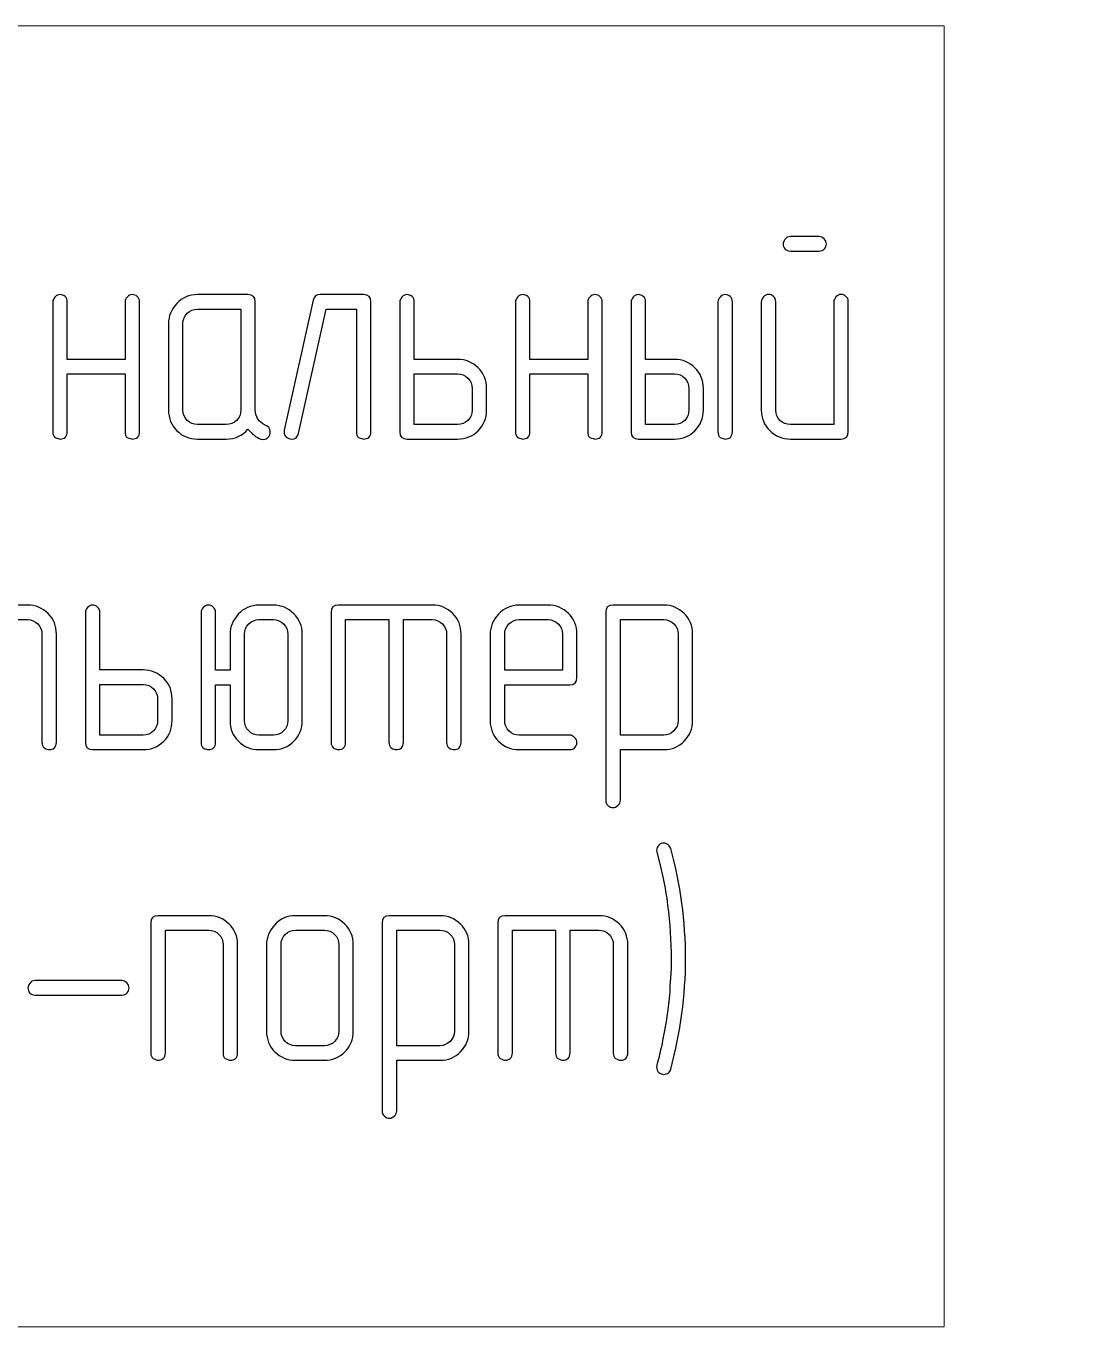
# Model space of a CAD drawing. Header units: millimetres. Extents: x -200 to 200, y -144 to 143.
# Drawn here: x -20.85 to 9.33, y 74.43 to 111.5 of the extents above; entities that cross this region are included whole.
import ezdxf

# ---------------------------------------------------------------- set-up
doc = ezdxf.new("R2010")
doc.units = ezdxf.units.MM
doc.header["$MEASUREMENT"] = 0
doc.layers.add('BLACK', color=7, linetype='Continuous')

msp = doc.modelspace()

# ---------------------------------------------------------------- linework, layer by layer
at = {"layer": 'BLACK', "color": 250, "lineweight": 20}
msp.add_lwpolyline([(-39.771, 74.3016), (5.416, 74.3016), (5.416, 111.4956), (-39.771, 111.4956), (-39.771, 74.3016)], close=True, dxfattribs=at)
at = {"layer": 'BLACK', "color": 250}
for points, knots in [([(1.8388, 105.0586), (1.8388, 105.0586), (1.0175, 105.0586), (1.0175, 105.0586), (0.954, 105.0586), (0.9032, 105.0783), (0.8637, 105.1164), (0.8284, 105.1616), (0.8101, 105.211), (0.8101, 105.266), (0.8101, 105.297), (0.827, 105.338), (0.8623, 105.393), (0.8962, 105.4466), (0.9484, 105.4734), (1.0175, 105.4734), (1.0175, 105.4734), (1.8388, 105.4734), (1.8388, 105.4734), (1.8882, 105.4734), (1.9362, 105.4508), (1.9799, 105.4071), (2.0237, 105.3634), (2.0462, 105.3154), (2.0462, 105.266), (2.0462, 105.2166), (2.0279, 105.1686), (1.9926, 105.1249), (1.9559, 105.0811), (1.9051, 105.0586), (1.8388, 105.0586)], [0, 0, 0, 0, 0.1, 0.1, 0.1, 0.2, 0.2, 0.2, 0.3, 0.3, 0.3, 0.4, 0.4, 0.4, 0.5, 0.5, 0.5, 0.6, 0.6, 0.6, 0.7, 0.7, 0.7, 0.8, 0.8, 0.8, 0.9, 0.9, 0.9, 1, 1, 1, 1]), ([(-18.0102, 101.9597), (-18.0102, 101.9597), (-18.0102, 103.6079), (-18.0102, 103.6079), (-18.0102, 103.6517), (-17.989, 103.6968), (-17.9481, 103.7434), (-17.9057, 103.79), (-17.8578, 103.8139), (-17.8027, 103.8139), (-17.7533, 103.8139), (-17.7054, 103.7956), (-17.6616, 103.7603), (-17.6179, 103.725), (-17.5953, 103.6728), (-17.5953, 103.6079), (-17.5953, 103.6079), (-17.5953, 99.8882), (-17.5953, 99.8882), (-17.5953, 99.8233), (-17.615, 99.7697), (-17.6531, 99.7316), (-17.6927, 99.6991), (-17.742, 99.6822), (-17.8027, 99.6822), (-17.8281, 99.6822), (-17.8761, 99.6991), (-17.9481, 99.7316), (-17.989, 99.7655), (-18.0102, 99.8177), (-18.0102, 99.8896), (-18.0102, 99.8896), (-18.0102, 101.5449), (-18.0102, 101.5449), (-18.0102, 101.5449), (-19.6612, 101.5449), (-19.6612, 101.5449), (-19.6612, 101.5449), (-19.6612, 99.8896), (-19.6612, 99.8896), (-19.6612, 99.8233), (-19.6809, 99.7711), (-19.719, 99.7316), (-19.7585, 99.6991), (-19.8079, 99.6822), (-19.8686, 99.6822), (-19.894, 99.6822), (-19.942, 99.6991), (-20.0139, 99.7316), (-20.0549, 99.7655), (-20.076, 99.8177), (-20.076, 99.8882), (-20.076, 99.8882), (-20.076, 103.6079), (-20.076, 103.6079), (-20.076, 103.6517), (-20.0549, 103.6968), (-20.0139, 103.7434), (-19.9716, 103.79), (-19.9236, 103.8139), (-19.8686, 103.8139), (-19.8192, 103.8139), (-19.7712, 103.7956), (-19.7275, 103.7603), (-19.6837, 103.725), (-19.6612, 103.6742), (-19.6612, 103.6079), (-19.6612, 103.6079), (-19.6612, 101.9597), (-19.6612, 101.9597), (-19.6612, 101.9597), (-18.0102, 101.9597), (-18.0102, 101.9597)], [0, 0, 0, 0, 0.0416667, 0.0416667, 0.0416667, 0.0833333, 0.0833333, 0.0833333, 0.125, 0.125, 0.125, 0.1666667, 0.1666667, 0.1666667, 0.2083333, 0.2083333, 0.2083333, 0.25, 0.25, 0.25, 0.2916667, 0.2916667, 0.2916667, 0.3333333, 0.3333333, 0.3333333, 0.375, 0.375, 0.375, 0.4166667, 0.4166667, 0.4166667, 0.4583333, 0.4583333, 0.4583333, 0.5, 0.5, 0.5, 0.5416667, 0.5416667, 0.5416667, 0.5833333, 0.5833333, 0.5833333, 0.625, 0.625, 0.625, 0.6666667, 0.6666667, 0.6666667, 0.7083333, 0.7083333, 0.7083333, 0.75, 0.75, 0.75, 0.7916667, 0.7916667, 0.7916667, 0.8333333, 0.8333333, 0.8333333, 0.875, 0.875, 0.875, 0.9166667, 0.9166667, 0.9166667, 0.9583333, 0.9583333, 0.9583333, 1, 1, 1, 1]), ([(-14.0068, 100.083), (-13.908, 100.0491), (-13.8572, 99.9842), (-13.8572, 99.8882), (-13.8572, 99.8275), (-13.877, 99.7767), (-13.9165, 99.7358), (-13.9489, 99.6949), (-13.9955, 99.6737), (-14.0562, 99.6737), (-14.0562, 99.6737), (-14.131, 99.6822), (-14.131, 99.6822), (-14.1916, 99.6991), (-14.258, 99.7372), (-14.3299, 99.7993), (-14.3539, 99.8134), (-14.4089, 99.8671), (-14.495, 99.9616), (-14.6573, 99.7753), (-14.8647, 99.6822), (-15.1145, 99.6822), (-15.1145, 99.6822), (-15.9414, 99.6822), (-15.9414, 99.6822), (-16.1728, 99.6822), (-16.369, 99.7626), (-16.5284, 99.9221), (-16.6879, 100.0815), (-16.7683, 100.2777), (-16.7683, 100.5091), (-16.7683, 100.5091), (-16.7683, 102.987), (-16.7683, 102.987), (-16.7683, 103.1945), (-16.6893, 103.3836), (-16.5327, 103.5557), (-16.376, 103.7279), (-16.1785, 103.8139), (-15.9414, 103.8139), (-15.9414, 103.8139), (-14.495, 103.8139), (-14.495, 103.8139), (-14.3567, 103.8139), (-14.2876, 103.7448), (-14.2876, 103.6079), (-14.2876, 103.6079), (-14.2876, 100.5119), (-14.2876, 100.5119), (-14.2876, 100.4287), (-14.2622, 100.3426), (-14.2128, 100.2523), (-14.1719, 100.1888), (-14.1027, 100.1323), (-14.0068, 100.083)], [0, 0, 0, 0, 0.0555556, 0.0555556, 0.0555556, 0.1111111, 0.1111111, 0.1111111, 0.1666667, 0.1666667, 0.1666667, 0.2222222, 0.2222222, 0.2222222, 0.2777778, 0.2777778, 0.2777778, 0.3333333, 0.3333333, 0.3333333, 0.3888889, 0.3888889, 0.3888889, 0.4444444, 0.4444444, 0.4444444, 0.5, 0.5, 0.5, 0.5555556, 0.5555556, 0.5555556, 0.6111111, 0.6111111, 0.6111111, 0.6666667, 0.6666667, 0.6666667, 0.7222222, 0.7222222, 0.7222222, 0.7777778, 0.7777778, 0.7777778, 0.8333333, 0.8333333, 0.8333333, 0.8888889, 0.8888889, 0.8888889, 0.9444444, 0.9444444, 0.9444444, 1, 1, 1, 1]), ([(-10.9799, 99.8882), (-10.9799, 99.8233), (-10.9996, 99.7697), (-11.0377, 99.7316), (-11.0773, 99.6991), (-11.1266, 99.6822), (-11.1873, 99.6822), (-11.2127, 99.6822), (-11.2607, 99.6991), (-11.3327, 99.7316), (-11.3736, 99.7655), (-11.3948, 99.8177), (-11.3948, 99.8882), (-11.3948, 99.8882), (-11.3948, 103.3991), (-11.3948, 103.3991), (-11.3948, 103.3991), (-12.2626, 103.3991), (-12.2626, 103.3991), (-12.2626, 103.3991), (-13.0528, 99.8431), (-13.0528, 99.8431), (-13.0782, 99.7358), (-13.1417, 99.6822), (-13.2476, 99.6822), (-13.3054, 99.6822), (-13.3548, 99.7005), (-13.3985, 99.7386), (-13.4409, 99.7753), (-13.462, 99.8247), (-13.462, 99.884), (-13.462, 99.884), (-13.4578, 99.9348), (-13.4578, 99.9348), (-13.4578, 99.9348), (-12.6309, 103.6531), (-12.6309, 103.6531), (-12.6055, 103.7603), (-12.5378, 103.8139), (-12.4277, 103.8139), (-12.4277, 103.8139), (-11.1873, 103.8139), (-11.1873, 103.8139), (-11.049, 103.8139), (-10.9799, 103.7448), (-10.9799, 103.6079), (-10.9799, 103.6079), (-10.9799, 99.8882), (-10.9799, 99.8882)], [0, 0, 0, 0, 0.0625, 0.0625, 0.0625, 0.125, 0.125, 0.125, 0.1875, 0.1875, 0.1875, 0.25, 0.25, 0.25, 0.3125, 0.3125, 0.3125, 0.375, 0.375, 0.375, 0.4375, 0.4375, 0.4375, 0.5, 0.5, 0.5, 0.5625, 0.5625, 0.5625, 0.625, 0.625, 0.625, 0.6875, 0.6875, 0.6875, 0.75, 0.75, 0.75, 0.8125, 0.8125, 0.8125, 0.875, 0.875, 0.875, 0.9375, 0.9375, 0.9375, 1, 1, 1, 1]), ([(-9.7381, 101.9597), (-9.7381, 101.9597), (-8.4991, 101.9597), (-8.4991, 101.9597), (-8.2705, 101.9597), (-8.0744, 101.8807), (-7.9135, 101.7213), (-7.7526, 101.5632), (-7.6722, 101.3657), (-7.6722, 101.1314), (-7.6722, 101.1314), (-7.6722, 100.5105), (-7.6722, 100.5105), (-7.6722, 100.2791), (-7.7526, 100.083), (-7.9121, 99.9221), (-8.0715, 99.7626), (-8.2677, 99.6822), (-8.4991, 99.6822), (-8.4991, 99.6822), (-9.9455, 99.6822), (-9.9455, 99.6822), (-10.0838, 99.6822), (-10.1529, 99.7513), (-10.1529, 99.8882), (-10.1529, 99.8882), (-10.1529, 103.6079), (-10.1529, 103.6079), (-10.1529, 103.6517), (-10.1318, 103.6968), (-10.0908, 103.7434), (-10.0485, 103.79), (-10.0005, 103.8139), (-9.9455, 103.8139), (-9.8961, 103.8139), (-9.8481, 103.7956), (-9.8044, 103.7603), (-9.7606, 103.725), (-9.7381, 103.6742), (-9.7381, 103.6079), (-9.7381, 103.6079), (-9.7381, 101.9597), (-9.7381, 101.9597)], [0, 0, 0, 0, 0.0714286, 0.0714286, 0.0714286, 0.1428571, 0.1428571, 0.1428571, 0.2142857, 0.2142857, 0.2142857, 0.2857143, 0.2857143, 0.2857143, 0.3571429, 0.3571429, 0.3571429, 0.4285714, 0.4285714, 0.4285714, 0.5, 0.5, 0.5, 0.5714286, 0.5714286, 0.5714286, 0.6428571, 0.6428571, 0.6428571, 0.7142857, 0.7142857, 0.7142857, 0.7857143, 0.7857143, 0.7857143, 0.8571429, 0.8571429, 0.8571429, 0.9285714, 0.9285714, 0.9285714, 1, 1, 1, 1]), ([(-4.7794, 101.9597), (-4.7794, 101.9597), (-4.7794, 103.6079), (-4.7794, 103.6079), (-4.7794, 103.6517), (-4.7582, 103.6968), (-4.7173, 103.7434), (-4.6749, 103.79), (-4.627, 103.8139), (-4.5719, 103.8139), (-4.5225, 103.8139), (-4.4746, 103.7956), (-4.4308, 103.7603), (-4.3871, 103.725), (-4.3645, 103.6728), (-4.3645, 103.6079), (-4.3645, 103.6079), (-4.3645, 99.8882), (-4.3645, 99.8882), (-4.3645, 99.8233), (-4.3842, 99.7697), (-4.4223, 99.7316), (-4.4619, 99.6991), (-4.5112, 99.6822), (-4.5719, 99.6822), (-4.5973, 99.6822), (-4.6453, 99.6991), (-4.7173, 99.7316), (-4.7582, 99.7655), (-4.7794, 99.8177), (-4.7794, 99.8896), (-4.7794, 99.8896), (-4.7794, 101.5449), (-4.7794, 101.5449), (-4.7794, 101.5449), (-6.4304, 101.5449), (-6.4304, 101.5449), (-6.4304, 101.5449), (-6.4304, 99.8896), (-6.4304, 99.8896), (-6.4304, 99.8233), (-6.4501, 99.7711), (-6.4882, 99.7316), (-6.5277, 99.6991), (-6.5771, 99.6822), (-6.6378, 99.6822), (-6.6632, 99.6822), (-6.7112, 99.6991), (-6.7831, 99.7316), (-6.8241, 99.7655), (-6.8452, 99.8177), (-6.8452, 99.8882), (-6.8452, 99.8882), (-6.8452, 103.6079), (-6.8452, 103.6079), (-6.8452, 103.6517), (-6.8241, 103.6968), (-6.7831, 103.7434), (-6.7408, 103.79), (-6.6928, 103.8139), (-6.6378, 103.8139), (-6.5884, 103.8139), (-6.5404, 103.7956), (-6.4967, 103.7603), (-6.4529, 103.725), (-6.4304, 103.6742), (-6.4304, 103.6079), (-6.4304, 103.6079), (-6.4304, 101.9597), (-6.4304, 101.9597), (-6.4304, 101.9597), (-4.7794, 101.9597), (-4.7794, 101.9597)], [0, 0, 0, 0, 0.0416667, 0.0416667, 0.0416667, 0.0833333, 0.0833333, 0.0833333, 0.125, 0.125, 0.125, 0.1666667, 0.1666667, 0.1666667, 0.2083333, 0.2083333, 0.2083333, 0.25, 0.25, 0.25, 0.2916667, 0.2916667, 0.2916667, 0.3333333, 0.3333333, 0.3333333, 0.375, 0.375, 0.375, 0.4166667, 0.4166667, 0.4166667, 0.4583333, 0.4583333, 0.4583333, 0.5, 0.5, 0.5, 0.5416667, 0.5416667, 0.5416667, 0.5833333, 0.5833333, 0.5833333, 0.625, 0.625, 0.625, 0.6666667, 0.6666667, 0.6666667, 0.7083333, 0.7083333, 0.7083333, 0.75, 0.75, 0.75, 0.7916667, 0.7916667, 0.7916667, 0.8333333, 0.8333333, 0.8333333, 0.875, 0.875, 0.875, 0.9166667, 0.9166667, 0.9166667, 0.9583333, 0.9583333, 0.9583333, 1, 1, 1, 1]), ([(-3.1227, 101.9597), (-3.1227, 101.9597), (-2.2972, 101.9597), (-2.2972, 101.9597), (-2.0686, 101.9597), (-1.8738, 101.8807), (-1.713, 101.7213), (-1.5521, 101.5632), (-1.4717, 101.3657), (-1.4717, 101.1314), (-1.4717, 101.1314), (-1.4717, 100.5105), (-1.4717, 100.5105), (-1.4717, 100.2791), (-1.5521, 100.083), (-1.7115, 99.9221), (-1.871, 99.7626), (-2.0671, 99.6822), (-2.2986, 99.6822), (-2.2986, 99.6822), (-3.3315, 99.6822), (-3.3315, 99.6822), (-3.4684, 99.6822), (-3.5375, 99.7513), (-3.5375, 99.8882), (-3.5375, 99.8882), (-3.5375, 103.6079), (-3.5375, 103.6079), (-3.5375, 103.6517), (-3.5164, 103.6968), (-3.4754, 103.7434), (-3.4331, 103.79), (-3.3851, 103.8139), (-3.3301, 103.8139), (-3.2807, 103.8139), (-3.2327, 103.7956), (-3.189, 103.7603), (-3.1452, 103.725), (-3.1227, 103.6742), (-3.1227, 103.6079), (-3.1227, 103.6079), (-3.1227, 101.9597), (-3.1227, 101.9597)], [0, 0, 0, 0, 0.0714286, 0.0714286, 0.0714286, 0.1428571, 0.1428571, 0.1428571, 0.2142857, 0.2142857, 0.2142857, 0.2857143, 0.2857143, 0.2857143, 0.3571429, 0.3571429, 0.3571429, 0.4285714, 0.4285714, 0.4285714, 0.5, 0.5, 0.5, 0.5714286, 0.5714286, 0.5714286, 0.6428571, 0.6428571, 0.6428571, 0.7142857, 0.7142857, 0.7142857, 0.7857143, 0.7857143, 0.7857143, 0.8571429, 0.8571429, 0.8571429, 0.9285714, 0.9285714, 0.9285714, 1, 1, 1, 1]), ([(-0.6419, 99.8882), (-0.6419, 99.8233), (-0.6617, 99.7697), (-0.6998, 99.7316), (-0.7393, 99.6991), (-0.7887, 99.6822), (-0.8494, 99.6822), (-0.8748, 99.6822), (-0.9227, 99.6991), (-0.9947, 99.7316), (-1.0356, 99.7655), (-1.0568, 99.8177), (-1.0568, 99.8882), (-1.0568, 99.8882), (-1.0568, 103.6079), (-1.0568, 103.6079), (-1.0568, 103.6517), (-1.0356, 103.6968), (-0.9947, 103.7434), (-0.9524, 103.79), (-0.9044, 103.8139), (-0.8494, 103.8139), (-0.8, 103.8139), (-0.752, 103.7956), (-0.7082, 103.7603), (-0.6645, 103.725), (-0.6419, 103.6728), (-0.6419, 103.6079), (-0.6419, 103.6079), (-0.6419, 99.8882), (-0.6419, 99.8882)], [0, 0, 0, 0, 0.1, 0.1, 0.1, 0.2, 0.2, 0.2, 0.3, 0.3, 0.3, 0.4, 0.4, 0.4, 0.5, 0.5, 0.5, 0.6, 0.6, 0.6, 0.7, 0.7, 0.7, 0.8, 0.8, 0.8, 0.9, 0.9, 0.9, 1, 1, 1, 1]), ([(2.6728, 99.8896), (2.6728, 99.7513), (2.6036, 99.6822), (2.4653, 99.6822), (2.4653, 99.6822), (1.0175, 99.6822), (1.0175, 99.6822), (0.7875, 99.6822), (0.5914, 99.764), (0.4277, 99.9263), (0.2654, 100.0886), (0.1836, 100.2833), (0.1836, 100.5091), (0.1836, 100.5091), (0.1836, 103.6093), (0.1836, 103.6093), (0.1836, 103.6545), (0.2047, 103.6996), (0.2457, 103.7462), (0.288, 103.7928), (0.336, 103.8168), (0.391, 103.8168), (0.4404, 103.8168), (0.4884, 103.7984), (0.5321, 103.7631), (0.5759, 103.7265), (0.5984, 103.6757), (0.5984, 103.6093), (0.5984, 103.6093), (0.5984, 100.5105), (0.5984, 100.5105), (0.5984, 100.3948), (0.6379, 100.2974), (0.7184, 100.217), (0.7988, 100.1366), (0.899, 100.0971), (1.0175, 100.0971), (1.0175, 100.0971), (2.2579, 100.0971), (2.2579, 100.0971), (2.2579, 100.0971), (2.2579, 103.6093), (2.2579, 103.6093), (2.2579, 103.6545), (2.2791, 103.6996), (2.32, 103.7462), (2.3623, 103.7928), (2.4103, 103.8168), (2.4653, 103.8168), (2.5147, 103.8168), (2.5627, 103.7984), (2.6065, 103.7631), (2.6502, 103.7265), (2.6728, 103.6757), (2.6728, 103.6093), (2.6728, 103.6093), (2.6728, 99.8896), (2.6728, 99.8896)], [0, 0, 0, 0, 0.0526316, 0.0526316, 0.0526316, 0.1052632, 0.1052632, 0.1052632, 0.1578947, 0.1578947, 0.1578947, 0.2105263, 0.2105263, 0.2105263, 0.2631579, 0.2631579, 0.2631579, 0.3157895, 0.3157895, 0.3157895, 0.3684211, 0.3684211, 0.3684211, 0.4210526, 0.4210526, 0.4210526, 0.4736842, 0.4736842, 0.4736842, 0.5263158, 0.5263158, 0.5263158, 0.5789474, 0.5789474, 0.5789474, 0.6315789, 0.6315789, 0.6315789, 0.6842105, 0.6842105, 0.6842105, 0.7368421, 0.7368421, 0.7368421, 0.7894737, 0.7894737, 0.7894737, 0.8421053, 0.8421053, 0.8421053, 0.8947368, 0.8947368, 0.8947368, 0.9473684, 0.9473684, 0.9473684, 1, 1, 1, 1]), ([(-14.7025, 100.5105), (-14.7025, 100.5105), (-14.7025, 103.3991), (-14.7025, 103.3991), (-14.7025, 103.3991), (-15.94, 103.3991), (-15.94, 103.3991), (-16.0557, 103.3991), (-16.1545, 103.3596), (-16.2335, 103.2791), (-16.314, 103.2001), (-16.3535, 103.1013), (-16.3535, 102.987), (-16.3535, 102.987), (-16.3535, 100.5105), (-16.3535, 100.5105), (-16.3535, 100.3948), (-16.314, 100.296), (-16.2335, 100.217), (-16.1545, 100.1366), (-16.0557, 100.0971), (-15.94, 100.0971), (-15.94, 100.0971), (-15.1145, 100.0971), (-15.1145, 100.0971), (-15.0002, 100.0971), (-14.9014, 100.1366), (-14.8224, 100.217), (-14.742, 100.296), (-14.7025, 100.3948), (-14.7025, 100.5105)], [0, 0, 0, 0, 0.1, 0.1, 0.1, 0.2, 0.2, 0.2, 0.3, 0.3, 0.3, 0.4, 0.4, 0.4, 0.5, 0.5, 0.5, 0.6, 0.6, 0.6, 0.7, 0.7, 0.7, 0.8, 0.8, 0.8, 0.9, 0.9, 0.9, 1, 1, 1, 1]), ([(-9.7381, 101.5449), (-9.7381, 101.5449), (-9.7381, 100.0971), (-9.7381, 100.0971), (-9.7381, 100.0971), (-8.4991, 100.0971), (-8.4991, 100.0971), (-8.3848, 100.0971), (-8.286, 100.1366), (-8.207, 100.217), (-8.1266, 100.2974), (-8.0871, 100.3948), (-8.0871, 100.5105), (-8.0871, 100.5105), (-8.0871, 101.1314), (-8.0871, 101.1314), (-8.0871, 101.2471), (-8.1266, 101.3445), (-8.207, 101.4249), (-8.286, 101.5054), (-8.3848, 101.5449), (-8.4991, 101.5449), (-8.4991, 101.5449), (-9.7381, 101.5449), (-9.7381, 101.5449)], [0, 0, 0, 0, 0.125, 0.125, 0.125, 0.25, 0.25, 0.25, 0.375, 0.375, 0.375, 0.5, 0.5, 0.5, 0.625, 0.625, 0.625, 0.75, 0.75, 0.75, 0.875, 0.875, 0.875, 1, 1, 1, 1]), ([(-3.1227, 101.5449), (-3.1227, 101.5449), (-3.1227, 100.0971), (-3.1227, 100.0971), (-3.1227, 100.0971), (-2.2986, 100.0971), (-2.2986, 100.0971), (-2.1829, 100.0971), (-2.0855, 100.1366), (-2.0065, 100.217), (-1.926, 100.2974), (-1.8865, 100.3948), (-1.8865, 100.5105), (-1.8865, 100.5105), (-1.8865, 101.1314), (-1.8865, 101.1314), (-1.8865, 101.2471), (-1.926, 101.3445), (-2.0065, 101.4249), (-2.0855, 101.5054), (-2.1829, 101.5449), (-2.2986, 101.5449), (-2.2986, 101.5449), (-3.1227, 101.5449), (-3.1227, 101.5449)], [0, 0, 0, 0, 0.125, 0.125, 0.125, 0.25, 0.25, 0.25, 0.375, 0.375, 0.375, 0.5, 0.5, 0.5, 0.625, 0.625, 0.625, 0.75, 0.75, 0.75, 0.875, 0.875, 0.875, 1, 1, 1, 1]), ([(-19.9723, 91.008), (-19.9723, 90.9431), (-19.992, 90.8895), (-20.0301, 90.8514), (-20.0697, 90.8189), (-20.119, 90.802), (-20.1797, 90.802), (-20.2051, 90.802), (-20.2531, 90.8189), (-20.3251, 90.8514), (-20.366, 90.8853), (-20.3872, 90.9375), (-20.3872, 91.008), (-20.3872, 91.008), (-20.3872, 94.1054), (-20.3872, 94.1054), (-20.3872, 94.2211), (-20.4267, 94.3199), (-20.5071, 94.3989), (-20.5861, 94.4794), (-20.6849, 94.5189), (-20.7992, 94.5189), (-20.7992, 94.5189), (-22.0382, 94.5189), (-22.0382, 94.5189), (-22.0382, 94.5189), (-22.0382, 91.008), (-22.0382, 91.008), (-22.0382, 90.9431), (-22.0579, 90.8895), (-22.096, 90.8514), (-22.1355, 90.8189), (-22.1849, 90.802), (-22.2456, 90.802), (-22.271, 90.802), (-22.319, 90.8189), (-22.3909, 90.8514), (-22.4319, 90.8853), (-22.453, 90.9375), (-22.453, 91.008), (-22.453, 91.008), (-22.453, 94.7277), (-22.453, 94.7277), (-22.453, 94.8646), (-22.3839, 94.9337), (-22.2456, 94.9337), (-22.2456, 94.9337), (-20.7992, 94.9337), (-20.7992, 94.9337), (-20.5706, 94.9337), (-20.3759, 94.8547), (-20.2136, 94.6967), (-20.0527, 94.5372), (-19.9723, 94.3411), (-19.9723, 94.1068), (-19.9723, 94.1068), (-19.9723, 91.008), (-19.9723, 91.008)], [0, 0, 0, 0, 0.0526316, 0.0526316, 0.0526316, 0.1052632, 0.1052632, 0.1052632, 0.1578947, 0.1578947, 0.1578947, 0.2105263, 0.2105263, 0.2105263, 0.2631579, 0.2631579, 0.2631579, 0.3157895, 0.3157895, 0.3157895, 0.3684211, 0.3684211, 0.3684211, 0.4210526, 0.4210526, 0.4210526, 0.4736842, 0.4736842, 0.4736842, 0.5263158, 0.5263158, 0.5263158, 0.5789474, 0.5789474, 0.5789474, 0.6315789, 0.6315789, 0.6315789, 0.6842105, 0.6842105, 0.6842105, 0.7368421, 0.7368421, 0.7368421, 0.7894737, 0.7894737, 0.7894737, 0.8421053, 0.8421053, 0.8421053, 0.8947368, 0.8947368, 0.8947368, 0.9473684, 0.9473684, 0.9473684, 1, 1, 1, 1]), ([(-18.7305, 93.0795), (-18.7305, 93.0795), (-17.4915, 93.0795), (-17.4915, 93.0795), (-17.2629, 93.0795), (-17.0668, 93.0005), (-16.9059, 92.8411), (-16.745, 92.683), (-16.6646, 92.4855), (-16.6646, 92.2512), (-16.6646, 92.2512), (-16.6646, 91.6303), (-16.6646, 91.6303), (-16.6646, 91.3989), (-16.745, 91.2028), (-16.9045, 91.0419), (-17.0639, 90.8824), (-17.2601, 90.802), (-17.4915, 90.802), (-17.4915, 90.802), (-18.9379, 90.802), (-18.9379, 90.802), (-19.0762, 90.802), (-19.1453, 90.8711), (-19.1453, 91.008), (-19.1453, 91.008), (-19.1453, 94.7277), (-19.1453, 94.7277), (-19.1453, 94.7715), (-19.1242, 94.8166), (-19.0832, 94.8632), (-19.0409, 94.9098), (-18.9929, 94.9337), (-18.9379, 94.9337), (-18.8885, 94.9337), (-18.8405, 94.9154), (-18.7968, 94.8801), (-18.753, 94.8448), (-18.7305, 94.794), (-18.7305, 94.7277), (-18.7305, 94.7277), (-18.7305, 93.0795), (-18.7305, 93.0795)], [0, 0, 0, 0, 0.0714286, 0.0714286, 0.0714286, 0.1428571, 0.1428571, 0.1428571, 0.2142857, 0.2142857, 0.2142857, 0.2857143, 0.2857143, 0.2857143, 0.3571429, 0.3571429, 0.3571429, 0.4285714, 0.4285714, 0.4285714, 0.5, 0.5, 0.5, 0.5714286, 0.5714286, 0.5714286, 0.6428571, 0.6428571, 0.6428571, 0.7142857, 0.7142857, 0.7142857, 0.7857143, 0.7857143, 0.7857143, 0.8571429, 0.8571429, 0.8571429, 0.9285714, 0.9285714, 0.9285714, 1, 1, 1, 1]), ([(-15.4228, 93.0711), (-15.4228, 93.0711), (-15.0079, 93.0711), (-15.0079, 93.0711), (-15.0079, 93.0711), (-15.0079, 94.1054), (-15.0079, 94.1054), (-15.0079, 94.3129), (-14.9289, 94.5019), (-14.7722, 94.6755), (-14.6156, 94.8477), (-14.418, 94.9337), (-14.181, 94.9337), (-14.181, 94.9337), (-13.7689, 94.9337), (-13.7689, 94.9337), (-13.5417, 94.9337), (-13.3484, 94.8519), (-13.1861, 94.6896), (-13.0239, 94.5273), (-12.942, 94.334), (-12.942, 94.1068), (-12.942, 94.1068), (-12.942, 91.6289), (-12.942, 91.6289), (-12.942, 91.4003), (-13.0225, 91.2042), (-13.1833, 91.0433), (-13.3442, 90.8824), (-13.5403, 90.802), (-13.7689, 90.802), (-13.7689, 90.802), (-14.181, 90.802), (-14.181, 90.802), (-14.4124, 90.802), (-14.6085, 90.881), (-14.768, 91.0405), (-14.9275, 91.1999), (-15.0079, 91.3947), (-15.0079, 91.6261), (-15.0079, 91.6261), (-15.0079, 92.6562), (-15.0079, 92.6562), (-15.0079, 92.6562), (-15.4228, 92.6562), (-15.4228, 92.6562), (-15.4228, 92.6562), (-15.4228, 91.008), (-15.4228, 91.008), (-15.4228, 90.9417), (-15.4425, 90.8895), (-15.4806, 90.8514), (-15.5201, 90.8189), (-15.5695, 90.802), (-15.6302, 90.802), (-15.6556, 90.802), (-15.7036, 90.8189), (-15.7755, 90.8514), (-15.8165, 90.8853), (-15.8376, 90.9375), (-15.8376, 91.008), (-15.8376, 91.008), (-15.8376, 94.7277), (-15.8376, 94.7277), (-15.8376, 94.7715), (-15.8165, 94.8166), (-15.7755, 94.8632), (-15.7332, 94.9098), (-15.6852, 94.9337), (-15.6302, 94.9337), (-15.5808, 94.9337), (-15.5328, 94.9154), (-15.4891, 94.8801), (-15.4453, 94.8434), (-15.4228, 94.7926), (-15.4228, 94.7263), (-15.4228, 94.7263), (-15.4228, 93.0711), (-15.4228, 93.0711)], [0, 0, 0, 0, 0.0384615, 0.0384615, 0.0384615, 0.0769231, 0.0769231, 0.0769231, 0.1153846, 0.1153846, 0.1153846, 0.1538462, 0.1538462, 0.1538462, 0.1923077, 0.1923077, 0.1923077, 0.2307692, 0.2307692, 0.2307692, 0.2692308, 0.2692308, 0.2692308, 0.3076923, 0.3076923, 0.3076923, 0.3461538, 0.3461538, 0.3461538, 0.3846154, 0.3846154, 0.3846154, 0.4230769, 0.4230769, 0.4230769, 0.4615385, 0.4615385, 0.4615385, 0.5, 0.5, 0.5, 0.5384615, 0.5384615, 0.5384615, 0.5769231, 0.5769231, 0.5769231, 0.6153846, 0.6153846, 0.6153846, 0.6538462, 0.6538462, 0.6538462, 0.6923077, 0.6923077, 0.6923077, 0.7307692, 0.7307692, 0.7307692, 0.7692308, 0.7692308, 0.7692308, 0.8076923, 0.8076923, 0.8076923, 0.8461538, 0.8461538, 0.8461538, 0.8846154, 0.8846154, 0.8846154, 0.9230769, 0.9230769, 0.9230769, 0.9615385, 0.9615385, 0.9615385, 1, 1, 1, 1]), ([(-10.4655, 94.5189), (-10.4655, 94.5189), (-11.7017, 94.5189), (-11.7017, 94.5189), (-11.7017, 94.5189), (-11.7017, 91.008), (-11.7017, 91.008), (-11.7017, 90.9431), (-11.7214, 90.8895), (-11.7595, 90.8514), (-11.799, 90.8189), (-11.8484, 90.802), (-11.9091, 90.802), (-11.9345, 90.802), (-11.9825, 90.8189), (-12.0544, 90.8514), (-12.0954, 90.8853), (-12.1165, 90.9375), (-12.1165, 91.008), (-12.1165, 91.008), (-12.1165, 94.7277), (-12.1165, 94.7277), (-12.1165, 94.8646), (-12.0474, 94.9337), (-11.9105, 94.9337), (-11.9105, 94.9337), (-9.2252, 94.9337), (-9.2252, 94.9337), (-8.9966, 94.9337), (-8.8018, 94.8547), (-8.641, 94.6967), (-8.4801, 94.5372), (-8.3997, 94.3411), (-8.3997, 94.1068), (-8.3997, 94.1068), (-8.3997, 91.008), (-8.3997, 91.008), (-8.3997, 90.9431), (-8.4194, 90.8895), (-8.4575, 90.8514), (-8.497, 90.8189), (-8.5464, 90.802), (-8.6071, 90.802), (-8.6325, 90.802), (-8.6805, 90.8189), (-8.7524, 90.8514), (-8.7934, 90.8853), (-8.8145, 90.9375), (-8.8145, 91.008), (-8.8145, 91.008), (-8.8145, 94.1054), (-8.8145, 94.1054), (-8.8145, 94.2211), (-8.854, 94.3199), (-8.9345, 94.3989), (-9.0135, 94.4794), (-9.1109, 94.5189), (-9.2266, 94.5189), (-9.2266, 94.5189), (-10.0507, 94.5189), (-10.0507, 94.5189), (-10.0507, 94.5189), (-10.0507, 91.008), (-10.0507, 91.008), (-10.0507, 90.9431), (-10.0704, 90.8895), (-10.1085, 90.8514), (-10.148, 90.8189), (-10.1974, 90.802), (-10.2581, 90.802), (-10.2835, 90.802), (-10.3315, 90.8189), (-10.4034, 90.8514), (-10.4444, 90.8853), (-10.4655, 90.9375), (-10.4655, 91.008), (-10.4655, 91.008), (-10.4655, 94.5189), (-10.4655, 94.5189)], [0, 0, 0, 0, 0.0384615, 0.0384615, 0.0384615, 0.0769231, 0.0769231, 0.0769231, 0.1153846, 0.1153846, 0.1153846, 0.1538462, 0.1538462, 0.1538462, 0.1923077, 0.1923077, 0.1923077, 0.2307692, 0.2307692, 0.2307692, 0.2692308, 0.2692308, 0.2692308, 0.3076923, 0.3076923, 0.3076923, 0.3461538, 0.3461538, 0.3461538, 0.3846154, 0.3846154, 0.3846154, 0.4230769, 0.4230769, 0.4230769, 0.4615385, 0.4615385, 0.4615385, 0.5, 0.5, 0.5, 0.5384615, 0.5384615, 0.5384615, 0.5769231, 0.5769231, 0.5769231, 0.6153846, 0.6153846, 0.6153846, 0.6538462, 0.6538462, 0.6538462, 0.6923077, 0.6923077, 0.6923077, 0.7307692, 0.7307692, 0.7307692, 0.7692308, 0.7692308, 0.7692308, 0.8076923, 0.8076923, 0.8076923, 0.8461538, 0.8461538, 0.8461538, 0.8846154, 0.8846154, 0.8846154, 0.9230769, 0.9230769, 0.9230769, 0.9615385, 0.9615385, 0.9615385, 1, 1, 1, 1]), ([(-7.1537, 92.6562), (-7.1537, 92.6562), (-7.1537, 91.6275), (-7.1537, 91.6275), (-7.1537, 91.5132), (-7.1142, 91.4158), (-7.0337, 91.3368), (-6.9547, 91.2564), (-6.8559, 91.2169), (-6.7402, 91.2169), (-6.7402, 91.2169), (-5.2938, 91.2169), (-5.2938, 91.2169), (-5.2444, 91.2169), (-5.1979, 91.1943), (-5.1541, 91.1505), (-5.1104, 91.1068), (-5.0878, 91.0588), (-5.0878, 91.0094), (-5.0878, 90.96), (-5.1061, 90.9121), (-5.1414, 90.8683), (-5.1781, 90.8246), (-5.2289, 90.802), (-5.2952, 90.802), (-5.2952, 90.802), (-6.7416, 90.802), (-6.7416, 90.802), (-6.973, 90.802), (-7.1692, 90.8824), (-7.3286, 91.0419), (-7.4881, 91.2013), (-7.5685, 91.3975), (-7.5685, 91.6289), (-7.5685, 91.6289), (-7.5685, 94.1068), (-7.5685, 94.1068), (-7.5685, 94.3143), (-7.4895, 94.5034), (-7.3329, 94.6755), (-7.1762, 94.8477), (-6.9787, 94.9337), (-6.7416, 94.9337), (-6.7416, 94.9337), (-5.9147, 94.9337), (-5.9147, 94.9337), (-5.6861, 94.9337), (-5.4914, 94.8547), (-5.3291, 94.6953), (-5.1682, 94.5372), (-5.0878, 94.3397), (-5.0878, 94.1054), (-5.0878, 94.1054), (-5.0878, 92.8636), (-5.0878, 92.8636), (-5.0878, 92.7254), (-5.1569, 92.6562), (-5.2938, 92.6562), (-5.2938, 92.6562), (-7.1537, 92.6562), (-7.1537, 92.6562)], [0, 0, 0, 0, 0.05, 0.05, 0.05, 0.1, 0.1, 0.1, 0.15, 0.15, 0.15, 0.2, 0.2, 0.2, 0.25, 0.25, 0.25, 0.3, 0.3, 0.3, 0.35, 0.35, 0.35, 0.4, 0.4, 0.4, 0.45, 0.45, 0.45, 0.5, 0.5, 0.5, 0.55, 0.55, 0.55, 0.6, 0.6, 0.6, 0.65, 0.65, 0.65, 0.7, 0.7, 0.7, 0.75, 0.75, 0.75, 0.8, 0.8, 0.8, 0.85, 0.85, 0.85, 0.9, 0.9, 0.9, 0.95, 0.95, 0.95, 1, 1, 1, 1]), ([(-3.846, 90.802), (-3.846, 90.802), (-3.846, 89.3528), (-3.846, 89.3528), (-3.846, 89.302), (-3.8685, 89.2554), (-3.9123, 89.2117), (-3.956, 89.1665), (-4.004, 89.1453), (-4.0534, 89.1439), (-4.1028, 89.1453), (-4.1508, 89.1623), (-4.1945, 89.199), (-4.2383, 89.2342), (-4.2608, 89.285), (-4.2608, 89.3514), (-4.2608, 89.3514), (-4.2608, 94.7263), (-4.2608, 94.7263), (-4.2608, 94.8646), (-4.1917, 94.9337), (-4.0534, 94.9337), (-4.0534, 94.9337), (-2.6028, 94.9337), (-2.6028, 94.9337), (-2.3798, 94.9337), (-2.1865, 94.8547), (-2.0242, 94.6967), (-1.8619, 94.5386), (-1.7801, 94.3439), (-1.7801, 94.1125), (-1.7801, 94.1125), (-1.7801, 91.6317), (-1.7801, 91.6317), (-1.7801, 91.4031), (-1.8591, 91.2084), (-2.0172, 91.0461), (-2.1766, 90.8838), (-2.3713, 90.802), (-2.6028, 90.802), (-2.6028, 90.802), (-3.846, 90.802), (-3.846, 90.802)], [0, 0, 0, 0, 0.0714286, 0.0714286, 0.0714286, 0.1428571, 0.1428571, 0.1428571, 0.2142857, 0.2142857, 0.2142857, 0.2857143, 0.2857143, 0.2857143, 0.3571429, 0.3571429, 0.3571429, 0.4285714, 0.4285714, 0.4285714, 0.5, 0.5, 0.5, 0.5714286, 0.5714286, 0.5714286, 0.6428571, 0.6428571, 0.6428571, 0.7142857, 0.7142857, 0.7142857, 0.7857143, 0.7857143, 0.7857143, 0.8571429, 0.8571429, 0.8571429, 0.9285714, 0.9285714, 0.9285714, 1, 1, 1, 1]), ([(-13.3569, 91.6303), (-13.3569, 91.6303), (-13.3569, 94.1068), (-13.3569, 94.1068), (-13.3569, 94.2211), (-13.3964, 94.3199), (-13.4768, 94.3989), (-13.5559, 94.4794), (-13.6532, 94.5189), (-13.7689, 94.5189), (-13.7689, 94.5189), (-14.181, 94.5189), (-14.181, 94.5189), (-14.2967, 94.5189), (-14.3941, 94.4794), (-14.4731, 94.3989), (-14.5535, 94.3199), (-14.593, 94.2211), (-14.593, 94.1068), (-14.593, 94.1068), (-14.593, 91.6303), (-14.593, 91.6303), (-14.593, 91.5146), (-14.5535, 91.4158), (-14.4731, 91.3368), (-14.3941, 91.2564), (-14.2967, 91.2169), (-14.181, 91.2169), (-14.181, 91.2169), (-13.7689, 91.2169), (-13.7689, 91.2169), (-13.6532, 91.2169), (-13.5559, 91.2564), (-13.4768, 91.3368), (-13.3964, 91.4158), (-13.3569, 91.5146), (-13.3569, 91.6303)], [0, 0, 0, 0, 0.0833333, 0.0833333, 0.0833333, 0.1666667, 0.1666667, 0.1666667, 0.25, 0.25, 0.25, 0.3333333, 0.3333333, 0.3333333, 0.4166667, 0.4166667, 0.4166667, 0.5, 0.5, 0.5, 0.5833333, 0.5833333, 0.5833333, 0.6666667, 0.6666667, 0.6666667, 0.75, 0.75, 0.75, 0.8333333, 0.8333333, 0.8333333, 0.9166667, 0.9166667, 0.9166667, 1, 1, 1, 1]), ([(-7.1537, 93.0711), (-7.1537, 93.0711), (-5.5027, 93.0711), (-5.5027, 93.0711), (-5.5027, 93.0711), (-5.5027, 94.1054), (-5.5027, 94.1054), (-5.5027, 94.2211), (-5.5422, 94.3185), (-5.6226, 94.3989), (-5.7016, 94.4794), (-5.8004, 94.5189), (-5.9147, 94.5189), (-5.9147, 94.5189), (-6.7402, 94.5189), (-6.7402, 94.5189), (-6.8559, 94.5189), (-6.9547, 94.4794), (-7.0337, 94.3989), (-7.1142, 94.3185), (-7.1537, 94.2211), (-7.1537, 94.1054), (-7.1537, 94.1054), (-7.1537, 93.0711), (-7.1537, 93.0711)], [0, 0, 0, 0, 0.125, 0.125, 0.125, 0.25, 0.25, 0.25, 0.375, 0.375, 0.375, 0.5, 0.5, 0.5, 0.625, 0.625, 0.625, 0.75, 0.75, 0.75, 0.875, 0.875, 0.875, 1, 1, 1, 1]), ([(-3.846, 91.2169), (-3.846, 91.2169), (-2.6042, 91.2169), (-2.6042, 91.2169), (-2.4969, 91.2169), (-2.401, 91.2578), (-2.3191, 91.341), (-2.2359, 91.4229), (-2.195, 91.5203), (-2.195, 91.6331), (-2.195, 91.6331), (-2.195, 94.1111), (-2.195, 94.1111), (-2.195, 94.224), (-2.2345, 94.3199), (-2.3149, 94.3989), (-2.3939, 94.4794), (-2.4913, 94.5189), (-2.6042, 94.5189), (-2.6042, 94.5189), (-3.846, 94.5189), (-3.846, 94.5189), (-3.846, 94.5189), (-3.846, 91.2169), (-3.846, 91.2169)], [0, 0, 0, 0, 0.125, 0.125, 0.125, 0.25, 0.25, 0.25, 0.375, 0.375, 0.375, 0.5, 0.5, 0.5, 0.625, 0.625, 0.625, 0.75, 0.75, 0.75, 0.875, 0.875, 0.875, 1, 1, 1, 1]), ([(-18.7305, 92.6647), (-18.7305, 92.6647), (-18.7305, 91.2169), (-18.7305, 91.2169), (-18.7305, 91.2169), (-17.4915, 91.2169), (-17.4915, 91.2169), (-17.3772, 91.2169), (-17.2784, 91.2564), (-17.1994, 91.3368), (-17.119, 91.4172), (-17.0795, 91.5146), (-17.0795, 91.6303), (-17.0795, 91.6303), (-17.0795, 92.2512), (-17.0795, 92.2512), (-17.0795, 92.3669), (-17.119, 92.4643), (-17.1994, 92.5447), (-17.2784, 92.6252), (-17.3772, 92.6647), (-17.4915, 92.6647), (-17.4915, 92.6647), (-18.7305, 92.6647), (-18.7305, 92.6647)], [0, 0, 0, 0, 0.125, 0.125, 0.125, 0.25, 0.25, 0.25, 0.375, 0.375, 0.375, 0.5, 0.5, 0.5, 0.625, 0.625, 0.625, 0.75, 0.75, 0.75, 0.875, 0.875, 0.875, 1, 1, 1, 1]), ([(-2.4038, 81.6706), (-2.4123, 81.6241), (-2.4348, 81.586), (-2.4715, 81.5591), (-2.5096, 81.5309), (-2.552, 81.5182), (-2.5985, 81.5168), (-2.6592, 81.5182), (-2.7086, 81.5366), (-2.7481, 81.5747), (-2.789, 81.6085), (-2.8102, 81.6565), (-2.8102, 81.72), (-2.8102, 81.72), (-2.8017, 81.7779), (-2.8017, 81.7779), (-2.7411, 82.0065), (-2.6846, 82.2435), (-2.6366, 82.4891), (-2.5872, 82.7346), (-2.5407, 83.0013), (-2.4955, 83.2906), (-2.4955, 83.2906), (-2.4504, 83.6829), (-2.4504, 83.6829), (-2.4504, 83.6829), (-2.4292, 83.8818), (-2.4292, 83.8818), (-2.4292, 83.8818), (-2.4292, 84.0554), (-2.4292, 84.0554), (-2.4292, 84.0554), (-2.4123, 84.2657), (-2.4123, 84.2657), (-2.4123, 84.2657), (-2.3953, 84.5465), (-2.3953, 84.5465), (-2.3953, 84.5465), (-2.3953, 84.8245), (-2.3953, 84.8245), (-2.3953, 85.3254), (-2.4292, 85.8362), (-2.4955, 86.3569), (-2.528, 86.6194), (-2.5689, 86.8706), (-2.6197, 87.1133), (-2.6197, 87.1133), (-2.703, 87.5014), (-2.703, 87.5014), (-2.703, 87.5014), (-2.8017, 87.8697), (-2.8017, 87.8697), (-2.8017, 87.8697), (-2.8102, 87.9317), (-2.8102, 87.9317), (-2.8102, 87.9811), (-2.789, 88.0263), (-2.7481, 88.0686), (-2.7058, 88.1095), (-2.6564, 88.1307), (-2.5985, 88.1307), (-2.5661, 88.1307), (-2.5336, 88.1194), (-2.5026, 88.0968), (-2.4673, 88.0799), (-2.4334, 88.0404), (-2.4038, 87.9769), (-2.1216, 86.9468), (-1.9805, 85.8955), (-1.9805, 84.8245), (-1.9805, 83.7802), (-2.1216, 82.729), (-2.4038, 81.6706)], [0, 0, 0, 0, 0.0416667, 0.0416667, 0.0416667, 0.0833333, 0.0833333, 0.0833333, 0.125, 0.125, 0.125, 0.1666667, 0.1666667, 0.1666667, 0.2083333, 0.2083333, 0.2083333, 0.25, 0.25, 0.25, 0.2916667, 0.2916667, 0.2916667, 0.3333333, 0.3333333, 0.3333333, 0.375, 0.375, 0.375, 0.4166667, 0.4166667, 0.4166667, 0.4583333, 0.4583333, 0.4583333, 0.5, 0.5, 0.5, 0.5416667, 0.5416667, 0.5416667, 0.5833333, 0.5833333, 0.5833333, 0.625, 0.625, 0.625, 0.6666667, 0.6666667, 0.6666667, 0.7083333, 0.7083333, 0.7083333, 0.75, 0.75, 0.75, 0.7916667, 0.7916667, 0.7916667, 0.8333333, 0.8333333, 0.8333333, 0.875, 0.875, 0.875, 0.9166667, 0.9166667, 0.9166667, 0.9583333, 0.9583333, 0.9583333, 1, 1, 1, 1]), ([(-14.7921, 82.1278), (-14.7921, 82.0629), (-14.8118, 82.0093), (-14.8499, 81.9712), (-14.8895, 81.9387), (-14.9388, 81.9218), (-14.9995, 81.9218), (-15.0249, 81.9218), (-15.0729, 81.9387), (-15.1449, 81.9712), (-15.1858, 82.0051), (-15.207, 82.0573), (-15.207, 82.1278), (-15.207, 82.1278), (-15.207, 85.2252), (-15.207, 85.2252), (-15.207, 85.3409), (-15.2465, 85.4397), (-15.3269, 85.5187), (-15.4059, 85.5992), (-15.5047, 85.6387), (-15.619, 85.6387), (-15.619, 85.6387), (-16.858, 85.6387), (-16.858, 85.6387), (-16.858, 85.6387), (-16.858, 82.1278), (-16.858, 82.1278), (-16.858, 82.0629), (-16.8777, 82.0093), (-16.9158, 81.9712), (-16.9553, 81.9387), (-17.0047, 81.9218), (-17.0654, 81.9218), (-17.0908, 81.9218), (-17.1388, 81.9387), (-17.2107, 81.9712), (-17.2517, 82.0051), (-17.2728, 82.0573), (-17.2728, 82.1278), (-17.2728, 82.1278), (-17.2728, 85.8475), (-17.2728, 85.8475), (-17.2728, 85.9844), (-17.2037, 86.0535), (-17.0654, 86.0535), (-17.0654, 86.0535), (-15.619, 86.0535), (-15.619, 86.0535), (-15.3904, 86.0535), (-15.1957, 85.9745), (-15.0334, 85.8165), (-14.8725, 85.657), (-14.7921, 85.4609), (-14.7921, 85.2266), (-14.7921, 85.2266), (-14.7921, 82.1278), (-14.7921, 82.1278)], [0, 0, 0, 0, 0.0526316, 0.0526316, 0.0526316, 0.1052632, 0.1052632, 0.1052632, 0.1578947, 0.1578947, 0.1578947, 0.2105263, 0.2105263, 0.2105263, 0.2631579, 0.2631579, 0.2631579, 0.3157895, 0.3157895, 0.3157895, 0.3684211, 0.3684211, 0.3684211, 0.4210526, 0.4210526, 0.4210526, 0.4736842, 0.4736842, 0.4736842, 0.5263158, 0.5263158, 0.5263158, 0.5789474, 0.5789474, 0.5789474, 0.6315789, 0.6315789, 0.6315789, 0.6842105, 0.6842105, 0.6842105, 0.7368421, 0.7368421, 0.7368421, 0.7894737, 0.7894737, 0.7894737, 0.8421053, 0.8421053, 0.8421053, 0.8947368, 0.8947368, 0.8947368, 0.9473684, 0.9473684, 0.9473684, 1, 1, 1, 1]), ([(-11.4844, 82.7487), (-11.4844, 82.5173), (-11.5648, 82.3211), (-11.7243, 82.1617), (-11.8837, 82.0022), (-12.0799, 81.9218), (-12.3113, 81.9218), (-12.3113, 81.9218), (-13.1382, 81.9218), (-13.1382, 81.9218), (-13.3696, 81.9218), (-13.5658, 82.0022), (-13.7252, 82.1617), (-13.8847, 82.3211), (-13.9651, 82.5173), (-13.9651, 82.7487), (-13.9651, 82.7487), (-13.9651, 85.2266), (-13.9651, 85.2266), (-13.9651, 85.4341), (-13.8861, 85.6232), (-13.7295, 85.7953), (-13.5728, 85.9675), (-13.3753, 86.0535), (-13.1382, 86.0535), (-13.1382, 86.0535), (-12.3113, 86.0535), (-12.3113, 86.0535), (-12.0827, 86.0535), (-11.888, 85.9745), (-11.7257, 85.8165), (-11.5648, 85.657), (-11.4844, 85.4609), (-11.4844, 85.2266), (-11.4844, 85.2266), (-11.4844, 82.7487), (-11.4844, 82.7487)], [0, 0, 0, 0, 0.0833333, 0.0833333, 0.0833333, 0.1666667, 0.1666667, 0.1666667, 0.25, 0.25, 0.25, 0.3333333, 0.3333333, 0.3333333, 0.4166667, 0.4166667, 0.4166667, 0.5, 0.5, 0.5, 0.5833333, 0.5833333, 0.5833333, 0.6666667, 0.6666667, 0.6666667, 0.75, 0.75, 0.75, 0.8333333, 0.8333333, 0.8333333, 0.9166667, 0.9166667, 0.9166667, 1, 1, 1, 1]), ([(-10.2426, 81.9218), (-10.2426, 81.9218), (-10.2426, 80.4726), (-10.2426, 80.4726), (-10.2426, 80.4218), (-10.2651, 80.3752), (-10.3089, 80.3315), (-10.3526, 80.2863), (-10.4006, 80.2651), (-10.45, 80.2637), (-10.4994, 80.2651), (-10.5474, 80.2821), (-10.5911, 80.3188), (-10.6349, 80.354), (-10.6574, 80.4048), (-10.6574, 80.4712), (-10.6574, 80.4712), (-10.6574, 85.8461), (-10.6574, 85.8461), (-10.6574, 85.9844), (-10.5883, 86.0535), (-10.45, 86.0535), (-10.45, 86.0535), (-8.9994, 86.0535), (-8.9994, 86.0535), (-8.7764, 86.0535), (-8.5831, 85.9745), (-8.4208, 85.8165), (-8.2585, 85.6584), (-8.1767, 85.4637), (-8.1767, 85.2323), (-8.1767, 85.2323), (-8.1767, 82.7515), (-8.1767, 82.7515), (-8.1767, 82.5229), (-8.2557, 82.3282), (-8.4138, 82.1659), (-8.5732, 82.0036), (-8.7679, 81.9218), (-8.9994, 81.9218), (-8.9994, 81.9218), (-10.2426, 81.9218), (-10.2426, 81.9218)], [0, 0, 0, 0, 0.0714286, 0.0714286, 0.0714286, 0.1428571, 0.1428571, 0.1428571, 0.2142857, 0.2142857, 0.2142857, 0.2857143, 0.2857143, 0.2857143, 0.3571429, 0.3571429, 0.3571429, 0.4285714, 0.4285714, 0.4285714, 0.5, 0.5, 0.5, 0.5714286, 0.5714286, 0.5714286, 0.6428571, 0.6428571, 0.6428571, 0.7142857, 0.7142857, 0.7142857, 0.7857143, 0.7857143, 0.7857143, 0.8571429, 0.8571429, 0.8571429, 0.9285714, 0.9285714, 0.9285714, 1, 1, 1, 1]), ([(-5.6987, 85.6387), (-5.6987, 85.6387), (-6.9349, 85.6387), (-6.9349, 85.6387), (-6.9349, 85.6387), (-6.9349, 82.1278), (-6.9349, 82.1278), (-6.9349, 82.0629), (-6.9546, 82.0093), (-6.9927, 81.9712), (-7.0322, 81.9387), (-7.0816, 81.9218), (-7.1423, 81.9218), (-7.1677, 81.9218), (-7.2157, 81.9387), (-7.2876, 81.9712), (-7.3286, 82.0051), (-7.3497, 82.0573), (-7.3497, 82.1278), (-7.3497, 82.1278), (-7.3497, 85.8475), (-7.3497, 85.8475), (-7.3497, 85.9844), (-7.2806, 86.0535), (-7.1437, 86.0535), (-7.1437, 86.0535), (-4.4584, 86.0535), (-4.4584, 86.0535), (-4.2298, 86.0535), (-4.035, 85.9745), (-3.8742, 85.8165), (-3.7133, 85.657), (-3.6329, 85.4609), (-3.6329, 85.2266), (-3.6329, 85.2266), (-3.6329, 82.1278), (-3.6329, 82.1278), (-3.6329, 82.0629), (-3.6526, 82.0093), (-3.6907, 81.9712), (-3.7302, 81.9387), (-3.7796, 81.9218), (-3.8403, 81.9218), (-3.8657, 81.9218), (-3.9137, 81.9387), (-3.9856, 81.9712), (-4.0266, 82.0051), (-4.0477, 82.0573), (-4.0477, 82.1278), (-4.0477, 82.1278), (-4.0477, 85.2252), (-4.0477, 85.2252), (-4.0477, 85.3409), (-4.0872, 85.4397), (-4.1677, 85.5187), (-4.2467, 85.5992), (-4.3441, 85.6387), (-4.4598, 85.6387), (-4.4598, 85.6387), (-5.2839, 85.6387), (-5.2839, 85.6387), (-5.2839, 85.6387), (-5.2839, 82.1278), (-5.2839, 82.1278), (-5.2839, 82.0629), (-5.3036, 82.0093), (-5.3417, 81.9712), (-5.3812, 81.9387), (-5.4306, 81.9218), (-5.4913, 81.9218), (-5.5167, 81.9218), (-5.5647, 81.9387), (-5.6366, 81.9712), (-5.6776, 82.0051), (-5.6987, 82.0573), (-5.6987, 82.1278), (-5.6987, 82.1278), (-5.6987, 85.6387), (-5.6987, 85.6387)], [0, 0, 0, 0, 0.0384615, 0.0384615, 0.0384615, 0.0769231, 0.0769231, 0.0769231, 0.1153846, 0.1153846, 0.1153846, 0.1538462, 0.1538462, 0.1538462, 0.1923077, 0.1923077, 0.1923077, 0.2307692, 0.2307692, 0.2307692, 0.2692308, 0.2692308, 0.2692308, 0.3076923, 0.3076923, 0.3076923, 0.3461538, 0.3461538, 0.3461538, 0.3846154, 0.3846154, 0.3846154, 0.4230769, 0.4230769, 0.4230769, 0.4615385, 0.4615385, 0.4615385, 0.5, 0.5, 0.5, 0.5384615, 0.5384615, 0.5384615, 0.5769231, 0.5769231, 0.5769231, 0.6153846, 0.6153846, 0.6153846, 0.6538462, 0.6538462, 0.6538462, 0.6923077, 0.6923077, 0.6923077, 0.7307692, 0.7307692, 0.7307692, 0.7692308, 0.7692308, 0.7692308, 0.8076923, 0.8076923, 0.8076923, 0.8461538, 0.8461538, 0.8461538, 0.8846154, 0.8846154, 0.8846154, 0.9230769, 0.9230769, 0.9230769, 0.9615385, 0.9615385, 0.9615385, 1, 1, 1, 1]), ([(-11.8993, 82.7501), (-11.8993, 82.7501), (-11.8993, 85.2266), (-11.8993, 85.2266), (-11.8993, 85.3409), (-11.9388, 85.4397), (-12.0192, 85.5187), (-12.0982, 85.5992), (-12.197, 85.6387), (-12.3113, 85.6387), (-12.3113, 85.6387), (-13.1368, 85.6387), (-13.1368, 85.6387), (-13.2525, 85.6387), (-13.3513, 85.5992), (-13.4303, 85.5187), (-13.5108, 85.4397), (-13.5503, 85.3409), (-13.5503, 85.2266), (-13.5503, 85.2266), (-13.5503, 82.7501), (-13.5503, 82.7501), (-13.5503, 82.6344), (-13.5108, 82.5356), (-13.4303, 82.4566), (-13.3513, 82.3762), (-13.2525, 82.3367), (-13.1368, 82.3367), (-13.1368, 82.3367), (-12.3113, 82.3367), (-12.3113, 82.3367), (-12.197, 82.3367), (-12.0982, 82.3762), (-12.0192, 82.4566), (-11.9388, 82.5356), (-11.8993, 82.6344), (-11.8993, 82.7501)], [0, 0, 0, 0, 0.0833333, 0.0833333, 0.0833333, 0.1666667, 0.1666667, 0.1666667, 0.25, 0.25, 0.25, 0.3333333, 0.3333333, 0.3333333, 0.4166667, 0.4166667, 0.4166667, 0.5, 0.5, 0.5, 0.5833333, 0.5833333, 0.5833333, 0.6666667, 0.6666667, 0.6666667, 0.75, 0.75, 0.75, 0.8333333, 0.8333333, 0.8333333, 0.9166667, 0.9166667, 0.9166667, 1, 1, 1, 1]), ([(-10.2426, 82.3367), (-10.2426, 82.3367), (-9.0008, 82.3367), (-9.0008, 82.3367), (-8.8935, 82.3367), (-8.7976, 82.3776), (-8.7157, 82.4608), (-8.6325, 82.5427), (-8.5916, 82.6401), (-8.5916, 82.7529), (-8.5916, 82.7529), (-8.5916, 85.2309), (-8.5916, 85.2309), (-8.5916, 85.3438), (-8.6311, 85.4397), (-8.7115, 85.5187), (-8.7905, 85.5992), (-8.8879, 85.6387), (-9.0008, 85.6387), (-9.0008, 85.6387), (-10.2426, 85.6387), (-10.2426, 85.6387), (-10.2426, 85.6387), (-10.2426, 82.3367), (-10.2426, 82.3367)], [0, 0, 0, 0, 0.125, 0.125, 0.125, 0.25, 0.25, 0.25, 0.375, 0.375, 0.375, 0.5, 0.5, 0.5, 0.625, 0.625, 0.625, 0.75, 0.75, 0.75, 0.875, 0.875, 0.875, 1, 1, 1, 1]), ([(-18.1012, 83.7845), (-18.1012, 83.7845), (-20.5819, 83.7845), (-20.5819, 83.7845), (-20.6454, 83.7845), (-20.6962, 83.8042), (-20.7343, 83.8423), (-20.771, 83.8875), (-20.788, 83.9369), (-20.788, 83.9919), (-20.788, 84.023), (-20.771, 84.0639), (-20.7372, 84.1189), (-20.7019, 84.1725), (-20.6511, 84.1993), (-20.5819, 84.1993), (-20.5819, 84.1993), (-18.1012, 84.1993), (-18.1012, 84.1993), (-18.0518, 84.1993), (-18.0052, 84.1768), (-17.9615, 84.133), (-17.9163, 84.0893), (-17.8952, 84.0413), (-17.8952, 83.9919), (-17.8952, 83.9425), (-17.9121, 83.8945), (-17.9488, 83.8508), (-17.9841, 83.8071), (-18.0349, 83.7845), (-18.1012, 83.7845)], [0, 0, 0, 0, 0.1, 0.1, 0.1, 0.2, 0.2, 0.2, 0.3, 0.3, 0.3, 0.4, 0.4, 0.4, 0.5, 0.5, 0.5, 0.6, 0.6, 0.6, 0.7, 0.7, 0.7, 0.8, 0.8, 0.8, 0.9, 0.9, 0.9, 1, 1, 1, 1])]:
    msp.add_open_spline(points, degree=3, knots=knots, dxfattribs=at)
at = {"layer": 'BLACK', "color": 250, "lineweight": 20}
msp.add_open_spline([(33.1448, 74.4343), (33.1448, 74.4343), (33.1448, 36.4522), (33.1448, 36.4522), (33.1448, 36.4522), (-10.3466, 36.4522), (-10.3466, 36.4522), (-10.3466, 36.4522), (-10.3466, 26.2989), (-10.3466, 26.2989)], degree=3, knots=[0, 0, 0, 0, 0.3333333, 0.3333333, 0.3333333, 0.6666667, 0.6666667, 0.6666667, 1, 1, 1, 1], dxfattribs=at)

doc.saveas('drawing.dxf')
